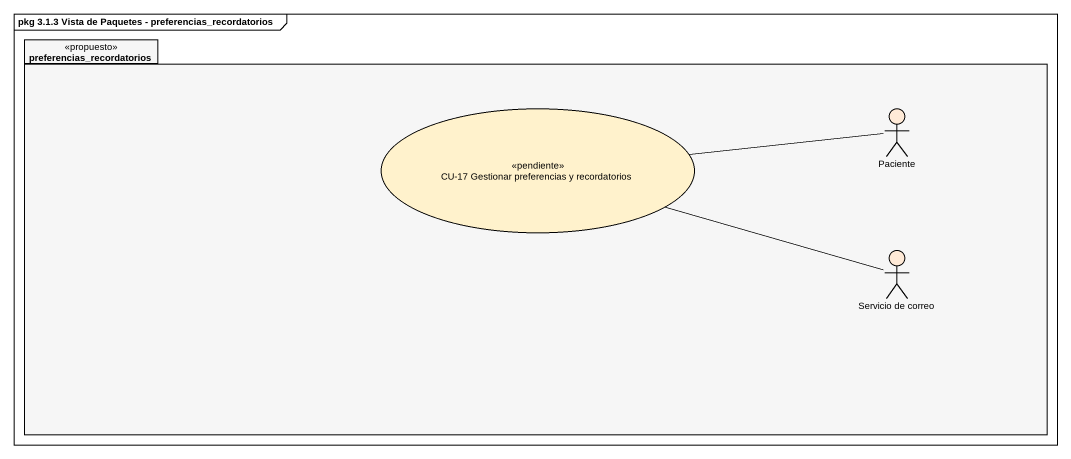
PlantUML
@startuml
mainframe pkg 3.1.3 Vista de Paquetes - preferencias_recordatorios
package preferencias_recordatorios <<propuesto>> #F6F6F6 {
  usecase "CU-17 Gestionar preferencias y recordatorios" as CU_17_Gestionar <<pendiente>> #FFF2CC
  actor Paciente #FFEAD7
  actor "Servicio de correo" as Servicio_de_correo #FFEAD7
}
Paciente -left- CU_17_Gestionar
Servicio_de_correo -left- CU_17_Gestionar
@enduml
